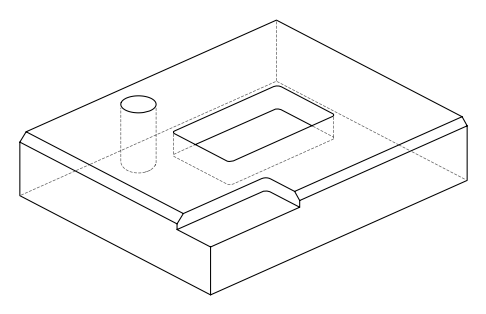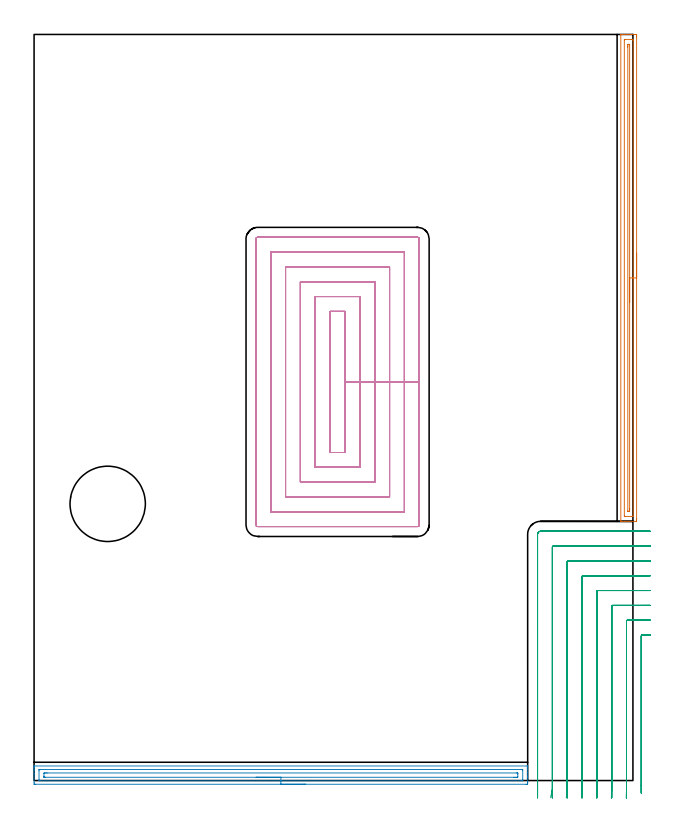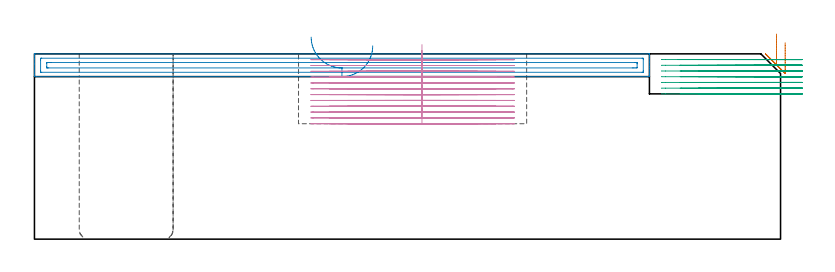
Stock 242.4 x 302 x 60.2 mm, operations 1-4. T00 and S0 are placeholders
(PLAN: 5 operations, 2 tool changes, 63.6 min)
(1 AREA_MILL | FG_CHAMFER_SURFACE | UGT0205_001 | 4.9 min | 4124 mm3)
(2 AREA_MILL_1 | FG_CHAMFER_SURFACE_1 | UGT0205_001 | 5 min | 5598 mm3)
(3 MILL_CORNER_NOTCH_RECTANGULAR | CORNER_NOTCH_RECTANGULAR | NXT0201_009 | Follow Part, ap 2, ae 75% | 13.8 min | 57824 mm3)
(4 MILL_RECTANGULAR_POCKET | POCKET_RECTANGULAR_STRAIGHT | NXT0201_009 | Follow Part, ap 2, ae 75% | 37.15 min | 210032 mm3)
(5 MILL_THROUGH_HOLE_FROM_SOLID_MATERIAL | STEP1HOLE | NXT0201_007 | Circular | 2.78 min | 43723 mm3)
(TOOL UGT0205_001 | Chamfer Mill 20 x 3 x 45 deg. | D20 FL50 Z2)
(TOOL NXT0201_009 | ENDMILL 8mm [2P460-0800-NA 1630] | D8 FL26 Z6)
(TOOL NXT0201_007 | ENDMILL 25mm [R216.25-25050GCK54P 1620] | D25 R3 FL54 Z5)
(OP 1 AREA_MILL)
G17 G21 G94 G90
T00 M6
G54
G17 G0 G90 X243.9 Y213.45 S1061 M3
G43 Z70.2 H0
Z63.8
G94 G1 Y213.412 Z62.928 F250.
Y213.298 Z62.063
Y213.109 Z61.212
Y212.847 Z60.38
Y212.513 Z59.574
Y212.11 Z58.8
Y211.642 Z58.064
Y211.11 Z57.372
Y210.521 Z56.729
Y209.878 Z56.14
Y209.186 Z55.608
Y208.45 Z55.14
Y207.676 Z54.737
Y206.87 Z54.403
Y206.038 Z54.141
Y205.187 Z53.952
Y204.322 Z53.838
Y203.45 Z53.8
Y105.883
X243.899 Y105.531 Z53.801
X243.894 Y104.995 Z53.803
X243.892 Y104.908 Z53.805
X243.363 Y104.9 Z54.334
X240.7 Z56.995
X239.289 Z58.407
X238.925 Z58.77
X237.94 Z59.759
X237.537 Y104.907 Z60.155
X237.503 Y104.91 Z60.188
X237.5 Y105.083 Z60.2
Y301.817
X237.503 Y301.991 Z60.188
X237.538 Y302. Z60.153
X237.941 Z59.759
X238.197 Z59.503
X238.925 Z58.77
X240.176 Z57.521
X241.588 Z56.108
X242.213 Z55.483
X243.101 Z54.596
X243.363 Y301.998 Z54.334
X243.891 Y301.992 Z53.806
X243.894 Y301.905 Z53.803
X243.899 Y301.37 Z53.801
X243.9 Y300.828 Z53.8
Y203.45
X242.486 Z55.214
Y107.308
X242.475 Y106.91 Z55.225
X242.002 Y106.901 Z55.698
X239.339 Z58.361
X238.925 Y106.91 Z58.775
X238.914 Y107.319 Z58.786
Y107.33
Y299.592
X238.925 Y299.99 Z58.775
X239.398 Y299.999 Z58.302
X242.061 Z55.639
X242.475 Y299.99 Z55.225
X242.486 Y299.581 Z55.214
Y299.57
Y203.45
X241.072 Z56.628
X241.071 Y110.002 Z56.629
X241.07 Y109.628 Z56.63
X241.067 Y109.107 Z56.633
X241.065 Y108.929 Z56.635
X240.897 Y108.909 Z56.803
X240.7 Y108.905 Z57.
X240.494 Y108.906 Z57.206
X240.358 Y108.91 Z57.342
X240.335 Y108.919 Z57.365
X240.333 Y108.938 Z57.367
X240.331 Y108.983 Z57.369
X240.329 Y109.107 Z57.371
Y296.898
X240.33 Y297.272 Z57.37
X240.333 Y297.793 Z57.367
X240.335 Y297.971 Z57.365
X240.503 Y297.991 Z57.197
X240.7 Y297.995 Z57.
X240.906 Y297.994 Z56.794
X241.042 Y297.99 Z56.658
X241.065 Y297.981 Z56.635
X241.067 Y297.962 Z56.633
X241.069 Y297.917 Z56.631
X241.071 Y297.793 Z56.629
X241.072 Y203.45 Z56.628
Y202.578 Z56.666
Y201.714 Z56.78
Y200.862 Z56.969
Y200.03 Z57.231
Y199.224 Z57.565
Y198.45 Z57.968
Y197.714 Z58.437
Y197.022 Z58.968
Y196.379 Z59.557
Y195.79 Z60.201
Y195.258 Z60.893
Y194.79 Z61.628
Y194.387 Z62.402
Y194.053 Z63.208
Y193.791 Z64.04
Y193.602 Z64.892
Y193.488 Z65.757
Y193.45 Z66.628
G0 Z70.2
M5
M2
(OP 2 AREA_MILL_1)
G17 G21 G94 G90
T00 M6
G54
G17 G0 G90 X109.9 Y-1.5 S1061 M3
G43 Z70.2 H0
Z62.8
G94 G1 X109.862 Z61.928 F250.
X109.748 Z61.063
X109.559 Z60.212
X109.297 Z59.38
X108.963 Z58.574
X108.56 Z57.8
X108.092 Z57.064
X107.56 Z56.372
X106.971 Z55.729
X106.328 Z55.14
X105.636 Z54.608
X104.9 Z54.14
X104.126 Z53.737
X103.32 Z53.403
X102.488 Z53.141
X101.636 Z52.952
X100.772 Z52.838
X99.9 Z52.8
X0.632
X0.053 Y-1.494 Z52.804
X0.008 Y-1.492 Z52.806
X0. Y-0.918 Z53.379
Y2.645 Z56.94
Y4.06 Z58.356
Y4.427 Z58.722
Y5.161 Z59.461
Y5.42 Z59.72
X0.007 Y5.846 Z60.137
X0.01 Y5.897 Z60.188
X0.184 Y5.9 Z60.2
X199.616
X199.79 Y5.897 Z60.188
X199.793 Y5.846 Z60.137
X199.8 Y5.42 Z59.72
Y5.161 Z59.461
Y4.427 Z58.722
Y3.169 Z57.466
Y1.755 Z56.05
Y1.126 Z55.422
Y-0.656 Z53.641
X199.798 Y-0.918 Z53.379
X199.792 Y-1.492 Z52.806
X199.747 Y-1.494 Z52.804
X199.168 Y-1.5 Z52.8
X99.9
Y-0.086 Z54.214
X2.361
X2.243 Y-0.084 Z54.216
X2.017 Y-0.079 Z54.221
X2.01 Y-0.027 Z54.273
X2.001 Y0.39 Z54.69
Y3.954 Z58.254
X2.007 Y4.427 Z58.727
X2.01 Y4.472 Z58.772
X2.184 Y4.481 Z58.781
X2.302 Y4.485 Z58.785
X2.361 Y4.486 Z58.786
X197.439 Y4.485 Z58.785
X197.557 Y4.484 Z58.784
X197.784 Y4.479 Z58.779
X197.79 Y4.427 Z58.727
X197.799 Y4.01 Z58.31
Y0.446 Z54.746
X197.793 Y-0.027 Z54.273
X197.79 Y-0.073 Z54.227
X197.616 Y-0.081 Z54.219
X197.498 Y-0.085 Z54.215
X197.439 Y-0.086 Z54.214
X99.9
Y1.328 Z55.628
X4.636 Y1.329 Z55.629
X4.209 Y1.33 Z55.63
X4.067 Y1.332 Z55.632
X4.023 Y1.335 Z55.635
X4.01 Y1.409 Z55.709
X4.004 Y1.547 Z55.847
X4.001 Y1.755 Z56.055
X4.002 Y2.851 Z57.151
X4.01 Y3.054 Z57.354
X4.209 Y3.064 Z57.364
X4.677 Y3.07 Z57.37
X5.103 Y3.071 Z57.371
X5.57
X195.163
X195.591 Y3.07 Z57.37
X195.733 Y3.067 Z57.367
X195.777 Y3.065 Z57.365
X195.79 Y2.991 Z57.291
X195.796 Y2.853 Z57.153
X195.799 Y2.645 Z56.945
X195.798 Y1.548 Z55.848
X195.79 Y1.345 Z55.645
X195.591 Y1.335 Z55.635
X195.123 Y1.33 Z55.63
X194.697 Y1.329 Z55.629
X194.23 Y1.328 Z55.628
X99.9
X99.028 Z55.666
X98.164 Z55.78
X97.312 Z55.969
X96.48 Z56.231
X95.674 Z56.565
X94.9 Z56.968
X94.164 Z57.437
X93.472 Z57.968
X92.829 Z58.557
X92.24 Z59.201
X91.708 Z59.893
X91.24 Z60.628
X90.837 Z61.402
X90.503 Z62.208
X90.241 Z63.04
X90.052 Z63.892
X89.938 Z64.757
X89.9 Z65.628
G0 Z70.2
M5
M2
(OP 3 MILL_CORNER_NOTCH_RECTANGULAR)
G17 G21 G94 G90
T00 M6
G54
G17 G0 G90 X249.4 Y58.935 S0 M3
G43 Z70.2 H1
Z58.343
G94 G1 X246.4 Y58.902 F250.
G2 X246.194 Y58.901 R42. F500.
G3 X245.8 Y58.505 R0.4
G1 Y-2.107
Y-5.107 F250.
G0 Z70.2
X249.4 Y64.941
Z58.343
G1 X246.4 Y64.903
G2 X245.947 Y64.9 R36. F500.
G1 X240.196
G3 X239.8 Y64.504 R0.4
G1 Y-2.775
G2 X239.779 Y-4. R36.
G1 X239.677 Y-6.998 F250.
G0 Z70.2
X249.4 Y70.949
Z58.343
G1 X246.4 Y70.903
G2 X245.947 Y70.9 R30. F500.
G1 X234.197
G3 X233.8 Y70.503 R0.4
G1 Y-2.775
G2 X233.775 Y-4. R30.
G1 X233.652 Y-6.997 F250.
G0 Z70.2
X249.399 Y76.961
Z58.343
G1 X246.4 Y76.904
G2 X245.947 Y76.9 R24. F500.
G1 X228.197
G3 X227.8 Y76.503 R0.4
G1 Y-2.775
G2 X227.769 Y-4. R24.
G1 X227.616 Y-6.996 F250.
G0 Z70.2
X249.399 Y82.981
Z58.343
G1 X246.4 Y82.906
G2 X245.947 Y82.9 R18. F500.
G1 X222.197
G3 X221.8 Y82.503 R0.4
G1 Y-2.775
G2 X221.758 Y-4. R18.
G1 X221.554 Y-6.993 F250.
G0 Z70.2
X249.398 Y89.022
Z58.343
G1 X246.4 Y88.909
G2 X245.947 Y88.9 R12. F500.
G1 X216.197
G3 X215.8 Y88.503 R0.4
G1 Y-2.775
G2 X215.737 Y-4. R12.
G1 X215.431 Y-6.984 F250.
G0 Z70.2
X249.391 Y95.144
Z58.343
G1 X246.4 Y94.917
G2 X245.947 Y94.9 R6. F500.
G1 X210.197
G3 X209.8 Y94.503 R0.4
G1 Y-2.775
G2 X209.674 Y-4. R6.
G1 X209.061 Y-6.937 F250.
G0 Z70.2
X248.947 Y100.9
Z58.343
G1 X245.947
X205. F500.
G3 X203.8 Y99.7 R1.2
G1 Y-2.775
Y-5.775 F250.
G0 Z70.2
X249.4 Y58.9
Z56.486
G1 X246.4
X246.196 F500.
G3 X245.8 Y58.504 R0.4
G1 Y-2.107
Y-5.107 F250.
G0 Z70.2
X249.4 Y64.9
Z56.486
G1 X246.4
X240.196 F500.
G3 X239.8 Y64.504 R0.4
G1 Y-3.878
Y-4.
X239.79 Y-7. F250.
G0 Z70.2
X249.4 Y70.9
Z56.486
G1 X246.4
X234.197 F500.
G3 X233.8 Y70.503 R0.4
G1 Y-3.878
Y-4.
X233.788 Y-7. F250.
G0 Z70.2
X249.4 Y76.9
Z56.486
G1 X246.4
X228.197 F500.
G3 X227.8 Y76.503 R0.4
G1 Y-3.878
Y-4.
X227.784 Y-7. F250.
G0 Z70.2
X249.4 Y82.9
Z56.486
G1 X246.4
X222.197 F500.
G3 X221.8 Y82.503 R0.4
G1 Y-3.878
Y-4.
X221.779 Y-7. F250.
G0 Z70.2
X249.4 Y88.9
Z56.486
G1 X246.4
X216.197 F500.
G3 X215.8 Y88.503 R0.4
G1 Y-3.878
X215.799 Y-4.
X215.769 Y-7. F250.
G0 Z70.2
X249.4 Y94.9
Z56.486
G1 X246.4
X210.197 F500.
G3 X209.8 Y94.503 R0.4
G1 Y-3.878
X209.799 Y-4.
X209.738 Y-6.999 F250.
G0 Z70.2
X249.4 Y100.9
Z56.486
G1 X246.4
X205. F500.
G3 X203.8 Y99.7 R1.2
G1 Y-3.878
Y-6.878 F250.
G0 Z70.2
X249.4 Y58.9
Z54.629
G1 X246.4
X246.196 F500.
G3 X245.8 Y58.504 R0.4
G1 Y-2.107
Y-5.107 F250.
G0 Z70.2
X249.4 Y64.9
Z54.629
G1 X246.4
X240.196 F500.
G3 X239.8 Y64.504 R0.4
G1 Y-4.
Y-7. F250.
G0 Z70.2
X249.4 Y70.9
Z54.629
G1 X246.4
X234.197 F500.
G3 X233.8 Y70.503 R0.4
G1 Y-4.
Y-7. F250.
G0 Z70.2
X249.4 Y76.9
Z54.629
G1 X246.4
X228.197 F500.
G3 X227.8 Y76.503 R0.4
G1 Y-4.
Y-7. F250.
G0 Z70.2
X249.4 Y82.9
Z54.629
G1 X246.4
X222.197 F500.
G3 X221.8 Y82.503 R0.4
G1 Y-4.
Y-7. F250.
G0 Z70.2
X249.4 Y88.9
Z54.629
G1 X246.4
X216.197 F500.
G3 X215.8 Y88.503 R0.4
G1 Y-4.
Y-7. F250.
G0 Z70.2
X249.4 Y94.9
Z54.629
G1 X246.4
X210.197 F500.
G3 X209.8 Y94.503 R0.4
G1 Y-4.
Y-7. F250.
G0 Z70.2
X249.4 Y100.9
Z54.629
G1 X246.4
X205. F500.
G3 X203.8 Y99.7 R1.2
G1 Y-4.
Y-7. F250.
G0 Z70.2
X249.4 Y58.9
Z52.771
G1 X246.4
X246.196 F500.
G3 X245.8 Y58.504 R0.4
G1 Y-2.107
Y-5.107 F250.
G0 Z70.2
X249.4 Y64.9
Z52.771
G1 X246.4
X240.196 F500.
G3 X239.8 Y64.504 R0.4
G1 Y-4.
Y-7. F250.
G0 Z70.2
X249.4 Y70.9
Z52.771
G1 X246.4
X234.197 F500.
G3 X233.8 Y70.503 R0.4
G1 Y-4.
Y-7. F250.
G0 Z70.2
X249.4 Y76.9
Z52.771
G1 X246.4
X228.197 F500.
G3 X227.8 Y76.503 R0.4
G1 Y-4.
Y-7. F250.
G0 Z70.2
X249.4 Y82.9
Z52.771
G1 X246.4
X222.197 F500.
G3 X221.8 Y82.503 R0.4
G1 Y-4.
Y-7. F250.
G0 Z70.2
X249.4 Y88.9
Z52.771
G1 X246.4
X216.197 F500.
G3 X215.8 Y88.503 R0.4
G1 Y-4.
Y-7. F250.
G0 Z70.2
X249.4 Y94.9
Z52.771
G1 X246.4
X210.197 F500.
G3 X209.8 Y94.503 R0.4
G1 Y-4.
Y-7. F250.
G0 Z70.2
X249.4 Y100.9
Z52.771
G1 X246.4
X205. F500.
G3 X203.8 Y99.7 R1.2
G1 Y-4.
Y-7. F250.
G0 Z70.2
X249.4 Y58.9
Z50.914
G1 X246.4
X246.196 F500.
G3 X245.8 Y58.504 R0.4
G1 Y-2.107
Y-5.107 F250.
G0 Z70.2
X249.4 Y64.9
Z50.914
G1 X246.4
X240.196 F500.
G3 X239.8 Y64.504 R0.4
G1 Y-4.
Y-7. F250.
G0 Z70.2
X249.4 Y70.9
Z50.914
G1 X246.4
X234.197 F500.
G3 X233.8 Y70.503 R0.4
G1 Y-4.
Y-7. F250.
G0 Z70.2
X249.4 Y76.9
Z50.914
G1 X246.4
X228.197 F500.
G3 X227.8 Y76.503 R0.4
G1 Y-4.
Y-7. F250.
G0 Z70.2
X249.4 Y82.9
Z50.914
G1 X246.4
X222.197 F500.
G3 X221.8 Y82.503 R0.4
G1 Y-4.
Y-7. F250.
G0 Z70.2
X249.4 Y88.9
Z50.914
G1 X246.4
X216.197 F500.
G3 X215.8 Y88.503 R0.4
G1 Y-4.
Y-7. F250.
G0 Z70.2
X249.4 Y94.9
Z50.914
G1 X246.4
X210.197 F500.
G3 X209.8 Y94.503 R0.4
G1 Y-4.
Y-7. F250.
G0 Z70.2
X249.4 Y100.9
Z50.914
G1 X246.4
X205. F500.
G3 X203.8 Y99.7 R1.2
G1 Y-4.
Y-7. F250.
G0 Z70.2
X249.4 Y58.9
Z49.057
G1 X246.4
X246.196 F500.
G3 X245.8 Y58.504 R0.4
G1 Y-2.107
Y-5.107 F250.
G0 Z70.2
X249.4 Y64.9
Z49.057
G1 X246.4
X240.196 F500.
G3 X239.8 Y64.504 R0.4
G1 Y-4.
Y-7. F250.
G0 Z70.2
X249.4 Y70.9
Z49.057
G1 X246.4
X234.197 F500.
G3 X233.8 Y70.503 R0.4
G1 Y-4.
Y-7. F250.
G0 Z70.2
X249.4 Y76.9
Z49.057
G1 X246.4
X228.197 F500.
G3 X227.8 Y76.503 R0.4
G1 Y-4.
Y-7. F250.
G0 Z70.2
X249.4 Y82.9
Z49.057
G1 X246.4
X222.197 F500.
G3 X221.8 Y82.503 R0.4
G1 Y-4.
Y-7. F250.
G0 Z70.2
X249.4 Y88.9
Z49.057
G1 X246.4
X216.197 F500.
G3 X215.8 Y88.503 R0.4
G1 Y-4.
Y-7. F250.
G0 Z70.2
X249.4 Y94.9
Z49.057
G1 X246.4
X210.197 F500.
G3 X209.8 Y94.503 R0.4
G1 Y-4.
Y-7. F250.
G0 Z70.2
X249.4 Y100.9
Z49.057
G1 X246.4
X205. F500.
G3 X203.8 Y99.7 R1.2
G1 Y-4.
Y-7. F250.
G0 Z70.2
X249.4 Y58.9
Z47.2
G1 X246.4
X246.196 F500.
G3 X245.8 Y58.504 R0.4
G1 Y-2.107
Y-5.107 F250.
G0 Z70.2
X249.4 Y64.9
Z47.2
G1 X246.4
X240.196 F500.
G3 X239.8 Y64.504 R0.4
G1 Y-4.
Y-7. F250.
G0 Z70.2
X249.4 Y70.9
Z47.2
G1 X246.4
X234.197 F500.
G3 X233.8 Y70.503 R0.4
G1 Y-4.
Y-7. F250.
G0 Z70.2
X249.4 Y76.9
Z47.2
G1 X246.4
X228.197 F500.
G3 X227.8 Y76.503 R0.4
G1 Y-4.
Y-7. F250.
G0 Z70.2
X249.4 Y82.9
Z47.2
G1 X246.4
X222.197 F500.
G3 X221.8 Y82.503 R0.4
G1 Y-4.
Y-7. F250.
G0 Z70.2
X249.4 Y88.9
Z47.2
G1 X246.4
X216.197 F500.
G3 X215.8 Y88.503 R0.4
G1 Y-4.
Y-7. F250.
G0 Z70.2
X249.4 Y94.9
Z47.2
G1 X246.4
X210.197 F500.
G3 X209.8 Y94.503 R0.4
G1 Y-4.
Y-7. F250.
G0 Z70.2
X249.4 Y100.9
Z47.2
G1 X246.4
X205. F500.
G3 X203.8 Y99.7 R1.2
G1 Y-4.
Y-7. F250.
G0 Z70.2
M5
M2
(OP 4 MILL_RECTANGULAR_POCKET)
G17 G21 G94 G90
T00 M6
G54
G17 G0 G90 X125.9 Y143.094 S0 M3
G43 Z70.2 H1
Z63.2
G94 G1 Y161.35 Z58.308 F250.
Y189.9 F500.
X119.8
Y132.8
X125.9
Y161.35
X131.9
Y195.9
X113.8
Y126.8
X131.9
Y161.35
X137.9
Y201.9
X107.8
Y120.8
X137.9
Y161.35
X143.9
Y207.9
X101.8
Y114.8
X143.9
Y161.35
X149.9
Y213.9
X95.8
Y108.8
X149.9
Y161.35
X155.9
Y219.2
G3 X155.2 Y219.9 R0.7
G1 X90.5
G3 X89.8 Y219.2 R0.7
G1 Y103.5
G3 X90.5 Y102.8 R0.7
G1 X155.2
G3 X155.9 Y103.5 R0.7
G1 Y161.35
Y162.35
G0 X125.9 Y143.094 Z61.308
G1 Y161.35 Z56.417 F250.
Y189.9 F500.
X119.8
Y132.8
X125.9
Y161.35
X131.9
Y195.9
X113.8
Y126.8
X131.9
Y161.35
X137.9
Y201.9
X107.8
Y120.8
X137.9
Y161.35
X143.9
Y207.9
X101.8
Y114.8
X143.9
Y161.35
X149.9
Y213.9
X95.8
Y108.8
X149.9
Y161.35
X155.9
Y219.2
G3 X155.2 Y219.9 R0.7
G1 X90.5
G3 X89.8 Y219.2 R0.7
G1 Y103.5
G3 X90.5 Y102.8 R0.7
G1 X155.2
G3 X155.9 Y103.5 R0.7
G1 Y161.35
Y162.35
G0 X125.9 Y143.094 Z59.417
G1 Y161.35 Z54.525 F250.
Y189.9 F500.
X119.8
Y132.8
X125.9
Y161.35
X131.9
Y195.9
X113.8
Y126.8
X131.9
Y161.35
X137.9
Y201.9
X107.8
Y120.8
X137.9
Y161.35
X143.9
Y207.9
X101.8
Y114.8
X143.9
Y161.35
X149.9
Y213.9
X95.8
Y108.8
X149.9
Y161.35
X155.9
Y219.2
G3 X155.2 Y219.9 R0.7
G1 X90.5
G3 X89.8 Y219.2 R0.7
G1 Y103.5
G3 X90.5 Y102.8 R0.7
G1 X155.2
G3 X155.9 Y103.5 R0.7
G1 Y161.35
Y162.35
G0 X125.9 Y143.094 Z57.525
G1 Y161.35 Z52.633 F250.
Y189.9 F500.
X119.8
Y132.8
X125.9
Y161.35
X131.9
Y195.9
X113.8
Y126.8
X131.9
Y161.35
X137.9
Y201.9
X107.8
Y120.8
X137.9
Y161.35
X143.9
Y207.9
X101.8
Y114.8
X143.9
Y161.35
X149.9
Y213.9
X95.8
Y108.8
X149.9
Y161.35
X155.9
Y219.2
G3 X155.2 Y219.9 R0.7
G1 X90.5
G3 X89.8 Y219.2 R0.7
G1 Y103.5
G3 X90.5 Y102.8 R0.7
G1 X155.2
G3 X155.9 Y103.5 R0.7
G1 Y161.35
Y162.35
G0 X125.9 Y143.094 Z55.633
G1 Y161.35 Z50.742 F250.
Y189.9 F500.
X119.8
Y132.8
X125.9
Y161.35
X131.9
Y195.9
X113.8
Y126.8
X131.9
Y161.35
X137.9
Y201.9
X107.8
Y120.8
X137.9
Y161.35
X143.9
Y207.9
X101.8
Y114.8
X143.9
Y161.35
X149.9
Y213.9
X95.8
Y108.8
X149.9
Y161.35
X155.9
Y219.2
G3 X155.2 Y219.9 R0.7
G1 X90.5
G3 X89.8 Y219.2 R0.7
G1 Y103.5
G3 X90.5 Y102.8 R0.7
G1 X155.2
G3 X155.9 Y103.5 R0.7
G1 Y161.35
Y162.35
G0 X125.9 Y143.094 Z53.742
G1 Y161.35 Z48.85 F250.
Y189.9 F500.
X119.8
Y132.8
X125.9
Y161.35
X131.9
Y195.9
X113.8
Y126.8
X131.9
Y161.35
X137.9
Y201.9
X107.8
Y120.8
X137.9
Y161.35
X143.9
Y207.9
X101.8
Y114.8
X143.9
Y161.35
X149.9
Y213.9
X95.8
Y108.8
X149.9
Y161.35
X155.9
Y219.2
G3 X155.2 Y219.9 R0.7
G1 X90.5
G3 X89.8 Y219.2 R0.7
G1 Y103.5
G3 X90.5 Y102.8 R0.7
G1 X155.2
G3 X155.9 Y103.5 R0.7
G1 Y161.35
Y162.35
G0 X125.9 Y143.094 Z51.85
G1 Y161.35 Z46.958 F250.
Y189.9 F500.
X119.8
Y132.8
X125.9
Y161.35
X131.9
Y195.9
X113.8
Y126.8
X131.9
Y161.35
X137.9
Y201.9
X107.8
Y120.8
X137.9
Y161.35
X143.9
Y207.9
X101.8
Y114.8
X143.9
Y161.35
X149.9
Y213.9
X95.8
Y108.8
X149.9
Y161.35
X155.9
Y219.2
G3 X155.2 Y219.9 R0.7
G1 X90.5
G3 X89.8 Y219.2 R0.7
G1 Y103.5
G3 X90.5 Y102.8 R0.7
G1 X155.2
G3 X155.9 Y103.5 R0.7
G1 Y161.35
Y162.35
G0 X125.9 Y143.094 Z49.958
G1 Y161.35 Z45.067 F250.
Y189.9 F500.
X119.8
Y132.8
X125.9
Y161.35
X131.9
Y195.9
X113.8
Y126.8
X131.9
Y161.35
X137.9
Y201.9
X107.8
Y120.8
X137.9
Y161.35
X143.9
Y207.9
X101.8
Y114.8
X143.9
Y161.35
X149.9
Y213.9
X95.8
Y108.8
X149.9
Y161.35
X155.9
Y219.2
G3 X155.2 Y219.9 R0.7
G1 X90.5
G3 X89.8 Y219.2 R0.7
G1 Y103.5
G3 X90.5 Y102.8 R0.7
G1 X155.2
G3 X155.9 Y103.5 R0.7
G1 Y161.35
Y162.35
G0 X125.9 Y143.094 Z48.067
G1 Y161.35 Z43.175 F250.
Y189.9 F500.
X119.8
Y132.8
X125.9
Y161.35
X131.9
Y195.9
X113.8
Y126.8
X131.9
Y161.35
X137.9
Y201.9
X107.8
Y120.8
X137.9
Y161.35
X143.9
Y207.9
X101.8
Y114.8
X143.9
Y161.35
X149.9
Y213.9
X95.8
Y108.8
X149.9
Y161.35
X155.9
Y219.2
G3 X155.2 Y219.9 R0.7
G1 X90.5
G3 X89.8 Y219.2 R0.7
G1 Y103.5
G3 X90.5 Y102.8 R0.7
G1 X155.2
G3 X155.9 Y103.5 R0.7
G1 Y161.35
Y162.35
G0 X125.9 Y143.094 Z46.175
G1 Y161.35 Z41.283 F250.
Y189.9 F500.
X119.8
Y132.8
X125.9
Y161.35
X131.9
Y195.9
X113.8
Y126.8
X131.9
Y161.35
X137.9
Y201.9
X107.8
Y120.8
X137.9
Y161.35
X143.9
Y207.9
X101.8
Y114.8
X143.9
Y161.35
X149.9
Y213.9
X95.8
Y108.8
X149.9
Y161.35
X155.9
Y219.2
G3 X155.2 Y219.9 R0.7
G1 X90.5
G3 X89.8 Y219.2 R0.7
G1 Y103.5
G3 X90.5 Y102.8 R0.7
G1 X155.2
G3 X155.9 Y103.5 R0.7
G1 Y161.35
Y162.35
G0 X125.9 Y143.094 Z44.283
G1 Y161.35 Z39.392 F250.
Y189.9 F500.
X119.8
Y132.8
X125.9
Y161.35
X131.9
Y195.9
X113.8
Y126.8
X131.9
Y161.35
X137.9
Y201.9
X107.8
Y120.8
X137.9
Y161.35
X143.9
Y207.9
X101.8
Y114.8
X143.9
Y161.35
X149.9
Y213.9
X95.8
Y108.8
X149.9
Y161.35
X155.9
Y219.2
G3 X155.2 Y219.9 R0.7
G1 X90.5
G3 X89.8 Y219.2 R0.7
G1 Y103.5
G3 X90.5 Y102.8 R0.7
G1 X155.2
G3 X155.9 Y103.5 R0.7
G1 Y161.35
Y162.35
G0 X125.9 Y143.094 Z42.392
G1 Y161.35 Z37.5 F250.
Y189.9 F500.
X119.8
Y132.8
X125.9
Y161.35
X131.9
Y195.9
X113.8
Y126.8
X131.9
Y161.35
X137.9
Y201.9
X107.8
Y120.8
X137.9
Y161.35
X143.9
Y207.9
X101.8
Y114.8
X143.9
Y161.35
X149.9
Y213.9
X95.8
Y108.8
X149.9
Y161.35
X155.9
Y219.2
G3 X155.2 Y219.9 R0.7
G1 X90.5
G3 X89.8 Y219.2 R0.7
G1 Y103.5
G3 X90.5 Y102.8 R0.7
G1 X155.2
G3 X155.9 Y103.5 R0.7
G1 Y161.35
Y162.35
G0 Z70.2
M5
M2
